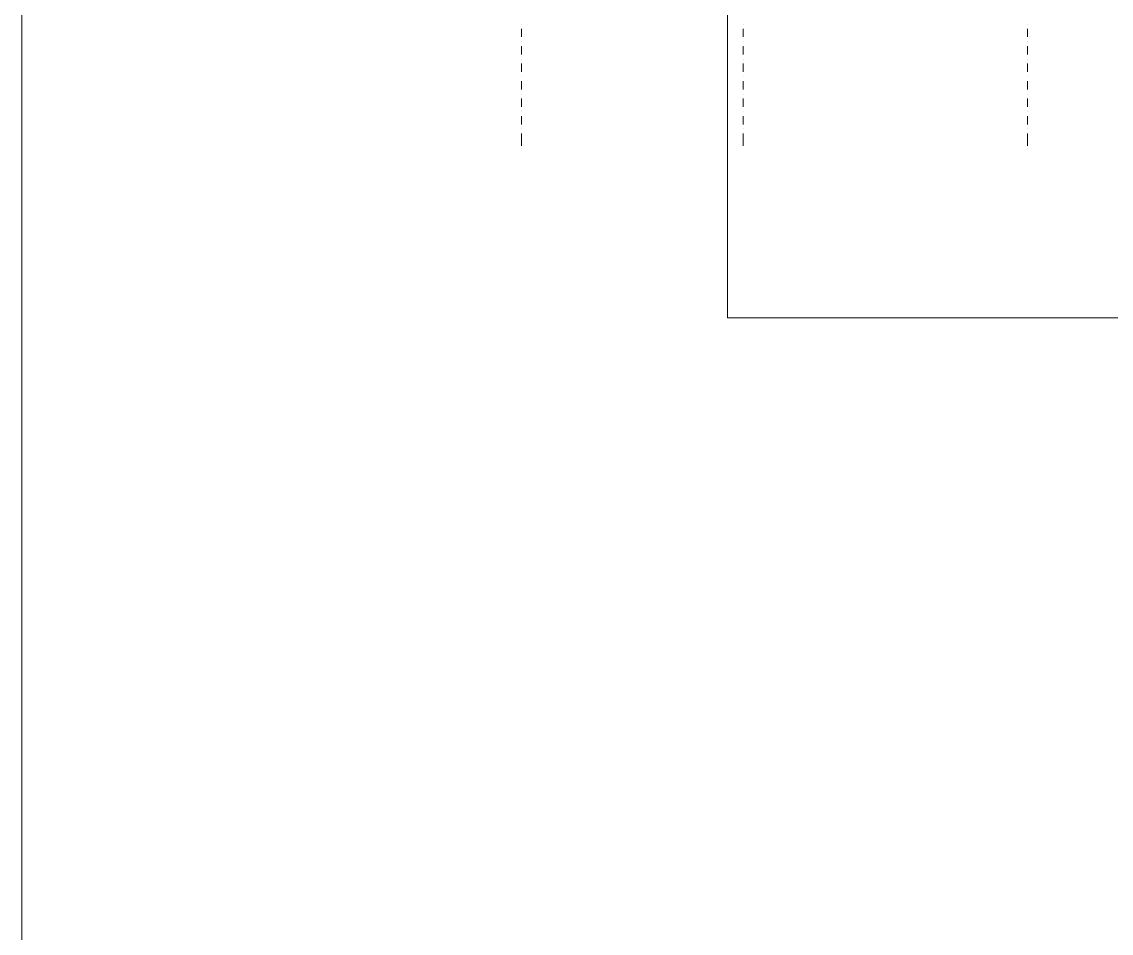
# Model space of a CAD drawing. Header units: centimetres. Extents: x -6559 to 4488, y -7535 to 372.
# Drawn here: x -6370 to -4294, y -3582 to -1844 of the extents above; entities that cross this region are included whole.
import ezdxf

# ---------------------------------------------------------------- set-up
doc = ezdxf.new("R2010")
doc.units = ezdxf.units.CM
doc.layers.add('PDF_A - Akset', color=7, linetype='Continuous', true_color=0xfd4435)
doc.layers.add('PDF_A - Pllaka mbi bodrum', color=7, linetype='Continuous', true_color=0x7f7f7f)
doc.layers.add('PDF_Geometry', color=7, linetype='Continuous')

msp = doc.modelspace()

# ---------------------------------------------------------------- linework, layer by layer
at = {"layer": 'PDF_A - Akset', "lineweight": 0}
for points in [[(-5417.8, -1847.9), (-5417.8, -1847.9)], [(-4995, -1847.9), (-4995, -1847.9)], [(-4452.8, -1847.9), (-4452.8, -1847.9)], [(-5417.8, -1856.7), (-5417.8, -1872.5)], [(-4995, -1856.7), (-4995, -1872.5)], [(-4452.8, -1856.7), (-4452.8, -1872.5)], [(-5417.8, -1881.3), (-5417.8, -1881.3)], [(-5417.8, -1890), (-5417.8, -1905.8)], [(-4995, -1881.3), (-4995, -1881.3)], [(-4995, -1890), (-4995, -1905.8)], [(-4452.8, -1881.3), (-4452.8, -1881.3)], [(-4452.8, -1890), (-4452.8, -1905.8)], [(-5417.8, -1914.6), (-5417.8, -1914.6)], [(-5417.8, -1923.4), (-5417.8, -1939.2)], [(-4995, -1914.6), (-4995, -1914.6)], [(-4995, -1923.4), (-4995, -1939.2)], [(-4452.8, -1914.6), (-4452.8, -1914.6)], [(-4452.8, -1923.4), (-4452.8, -1939.2)], [(-5417.8, -1948), (-5417.8, -1948)], [(-4995, -1948), (-4995, -1948)], [(-4452.8, -1948), (-4452.8, -1948)], [(-5417.8, -1956.7), (-5417.8, -1972.5)], [(-4995, -1956.7), (-4995, -1972.5)], [(-4452.8, -1956.7), (-4452.8, -1972.5)], [(-5417.8, -1981.3), (-5417.8, -1981.3)], [(-5417.8, -1990.1), (-5417.8, -2005.9)], [(-4995, -1981.3), (-4995, -1981.3)], [(-4995, -1990.1), (-4995, -2005.9)], [(-4452.8, -1981.3), (-4452.8, -1981.3)], [(-4452.8, -1990.1), (-4452.8, -2005.9)], [(-5417.8, -2014.6), (-5417.8, -2014.6)], [(-4995, -2014.6), (-4995, -2014.6)], [(-4452.8, -2014.6), (-4452.8, -2014.6)], [(-5417.8, -2023.4), (-5417.8, -2039.2)], [(-4995, -2023.4), (-4995, -2039.2)], [(-4452.8, -2023.4), (-4452.8, -2039.2)], [(-5417.8, -2048), (-5417.8, -2048)], [(-4995, -2048), (-4995, -2048)], [(-4452.8, -2048), (-4452.8, -2048)], [(-5417.8, -2056.7), (-5417.8, -2080.1)], [(-4995, -2056.7), (-4995, -2080.1)], [(-4452.8, -2056.7), (-4452.8, -2080.1)]]:
    msp.add_lwpolyline(points, dxfattribs=at)
at = {"layer": 'PDF_A - Pllaka mbi bodrum', "lineweight": 0}
for points in [[(-5024.8, -1826.4), (-5024.8, -2408.4)], [(-5024.8, -1826.4), (-5024.8, -2408.4)], [(-5024.8, -2408.4), (-2741.8, -2408.4)], [(-5024.8, -2408.4), (-2741.8, -2408.4)]]:
    msp.add_lwpolyline(points, dxfattribs=at)
at = {"layer": 'PDF_Geometry', "lineweight": 0}
msp.add_lwpolyline([(-6370.5, -7493.4), (-6370.5, 371.6)], dxfattribs=at)

doc.saveas('drawing.dxf')
